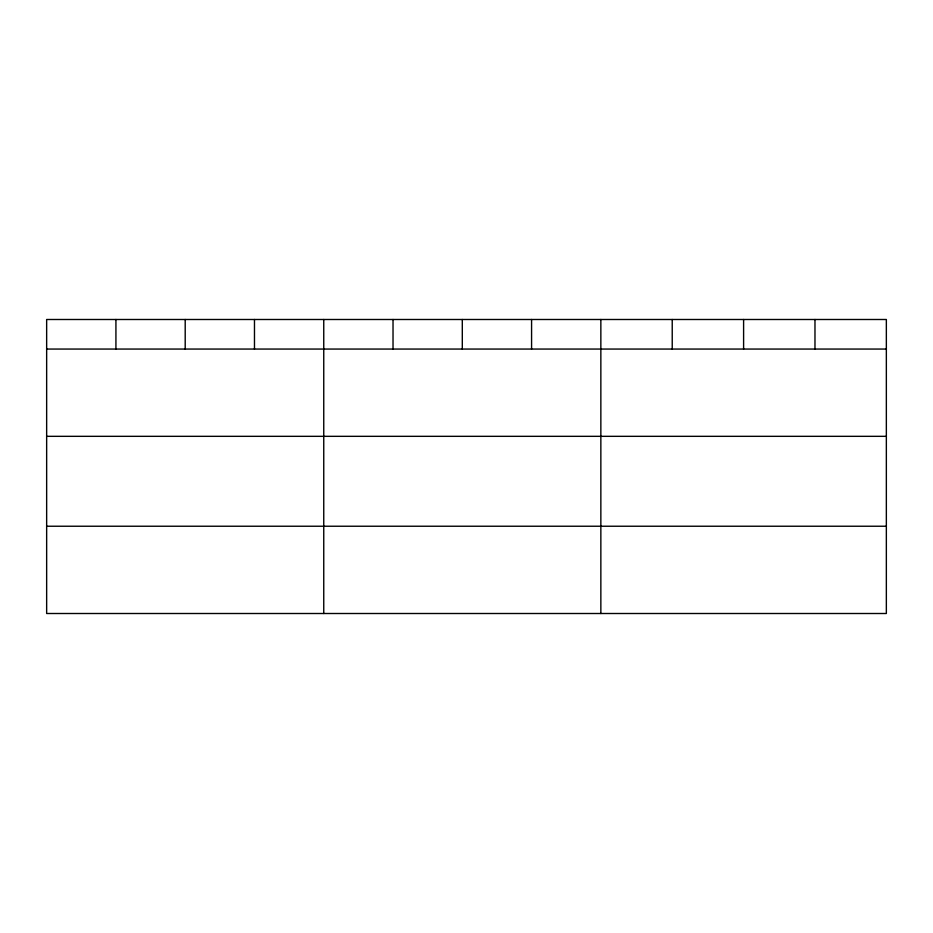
<?xml version="1.0" encoding="UTF-8"?>
<svg xmlns="http://www.w3.org/2000/svg" width="933" height="933" viewBox="0 0 933 933"><rect width="100%" height="100%" fill="white"/><g stroke="black" fill="none" stroke-linecap="round" stroke-linejoin="round"><path stroke-width="1.4" d="M886.35 436.329L886.35 319.494L46.65 319.494L46.65 613.506L886.35 613.506L886.35 436.329L46.65 436.329M46.65 349.059L886.35 349.059M46.65 526.235L886.35 526.235M814.975 319.494L814.975 349.059M743.601 319.494L743.601 349.059M672.226 319.494L672.226 349.059M600.852 319.494L600.852 613.506M531.577 319.494L531.577 349.059M462.301 319.494L462.301 349.059M393.026 319.494L393.026 349.059M323.751 319.494L323.751 613.506M254.476 319.494L254.476 349.059M185.201 319.494L185.201 349.059M115.925 319.494L115.925 349.059"/></g></svg>
